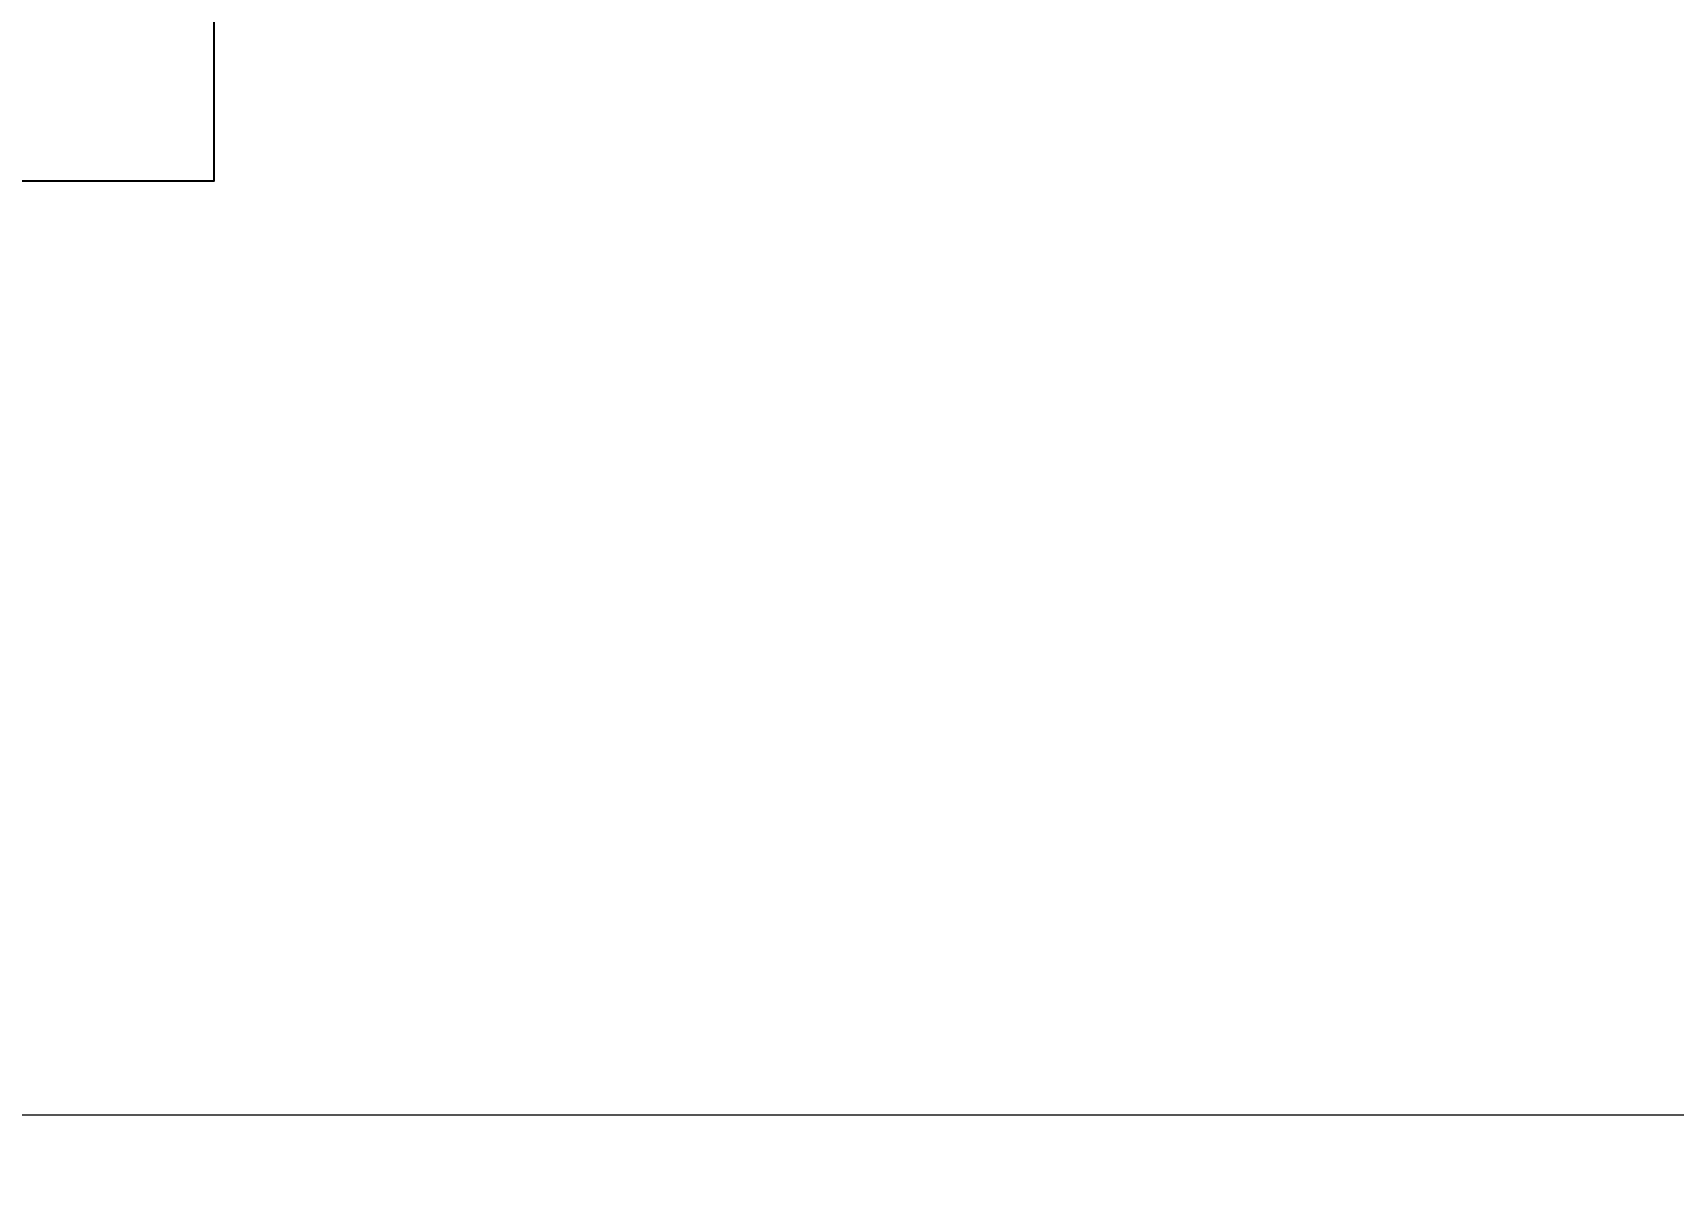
# Model space of a CAD drawing. Header units: millimetres. Extents: x -243740 to 150609, y -473655 to -165121.
# Drawn here: x -138095 to -123053, y -405537 to -394914 of the extents above; entities that cross this region are included whole.
import ezdxf

# ---------------------------------------------------------------- set-up
doc = ezdxf.new("R2010")
doc.units = ezdxf.units.MM
doc.linetypes.add('Штрих', pattern=[6.35, 3.175, -3.175])
doc.layers.add('_Гр.ЩД-1А.5.9.I2.6', color=6, linetype='Continuous')
doc.layers.add('Вставка', color=252, linetype='Continuous')
doc.layers.add('A-ANNO-DIMS', color=7, linetype='Continuous', lineweight=9)
doc.layers.add('АР_монолит', color=252, linetype='Continuous', lineweight=50)
doc.styles.add('GOST 2.304', font='')
doc.styles.get('GOST 2.304').set_extended_font_data('GOST Common')
doc.linetypes.add('Truba', pattern='A,3e-05,[4,MSH_7,S=1,R=0,X=0,Y=0],-3.022072', length=3.022102)
doc.dimstyles.new('М-200', dxfattribs={"dimtxt": 400, "dimasz": 160, "dimexe": 200, "dimexo": 400, "dimgap": 50, "dimtad": 1, "dimdec": 0, "dimzin": 0, "dimdsep": 46, "dimtxsty": 'GOST 2.304', "dimblk": 'ARCHTICK', "dimcen": 180, "dimdle": 200, "dimadec": 0, "dimazin": 0, "dimtfac": 1, "dimtdec": 0, "dimtmove": 1, "dimatfit": 0, "dimfxl": 1, "dimtolj": 1, "dimtzin": 0, "dimarcsym": 0})

# ---------------------------------------------------------------- blocks, each defined once
blk = doc.blocks.new('_ArchTick')
at = {"color": 0, "linetype": 'ByBlock', "const_width": 0.15}
blk.add_lwpolyline([(-0.5, -0.5), (0.5, 0.5)], dxfattribs=at)
blk = doc.blocks.new('*D62')
at = {"layer": 'A-ANNO-DIMS', "color": 0, "lineweight": -2}
for p, q in [((-404804, -221203), (-165504, -221203)), ((-404604, -221462), (-404604, -221403)), ((-165704, -221462), (-165704, -221403))]:
    blk.add_line(p, q, dxfattribs=at)
at = {"layer": 'Defpoints', "color": 0, "lineweight": 30, "transparency": 16777216}
for p in [(-404604, -221062), (-165704, -221062), (-165704, -221203)]:
    blk.add_point(p, dxfattribs=at)
at = {"layer": 'A-ANNO-DIMS', "color": 0, "lineweight": -2, "xscale": 160, "yscale": 160, "zscale": 160, "rotation": 180}
blk.add_blockref('_ArchTick', (-404604, -221203), dxfattribs=at)
at = {"layer": 'A-ANNO-DIMS', "color": 0, "lineweight": -2, "xscale": 160, "yscale": 160, "zscale": 160}
blk.add_blockref('_ArchTick', (-165704, -221203), dxfattribs=at)
at = {"layer": 'A-ANNO-DIMS', "color": 0, "insert": (-285154, -220953), "char_height": 400, "width": 850.41, "attachment_point": 5, "style": 'GOST 2.304'}
blk.add_mtext('\\A1;238900', dxfattribs=at)
blk = doc.blocks.new('Оси200')
at = {"layer": 'A-ANNO-DIMS'}
dim = blk.add_linear_dim(base=(-165703.8, -221203.3), p1=(-404603.8, -221061.9), p2=(-165703.8, -221062.3), dimstyle='М-200', dxfattribs=at)
dim.commit()
dim.dimension.update_dxf_attribs({"geometry": '*D62', "text_midpoint": (-285153.8, -220953.3)})
blk = doc.blocks.new('A$C010e0e93')
at = {"layer": 'A-ANNO-DIMS'}
blk.add_blockref('Оси200', (404603.7, 213803.6), dxfattribs=at)

msp = doc.modelspace()

# ---------------------------------------------------------------- block references
at = {"layer": 'Вставка', "linetype": 'Truba', "lineweight": 30, "ltscale": 100}
msp.add_blockref('A$C010e0e93', (-234640, -397437), dxfattribs=at)

# ---------------------------------------------------------------- next in the draw order: linework, layer by layer
at = {"layer": '_Гр.ЩД-1А.5.9.I2.6', "ltscale": 100}
msp.add_lwpolyline([(-139183, -396271), (-136432, -396271), (-136432, -390955), (-136437, -389685), (-136437, -388408), (-136437, -387140), (-119646, -387140)], dxfattribs=at)

doc.saveas('drawing.dxf')
